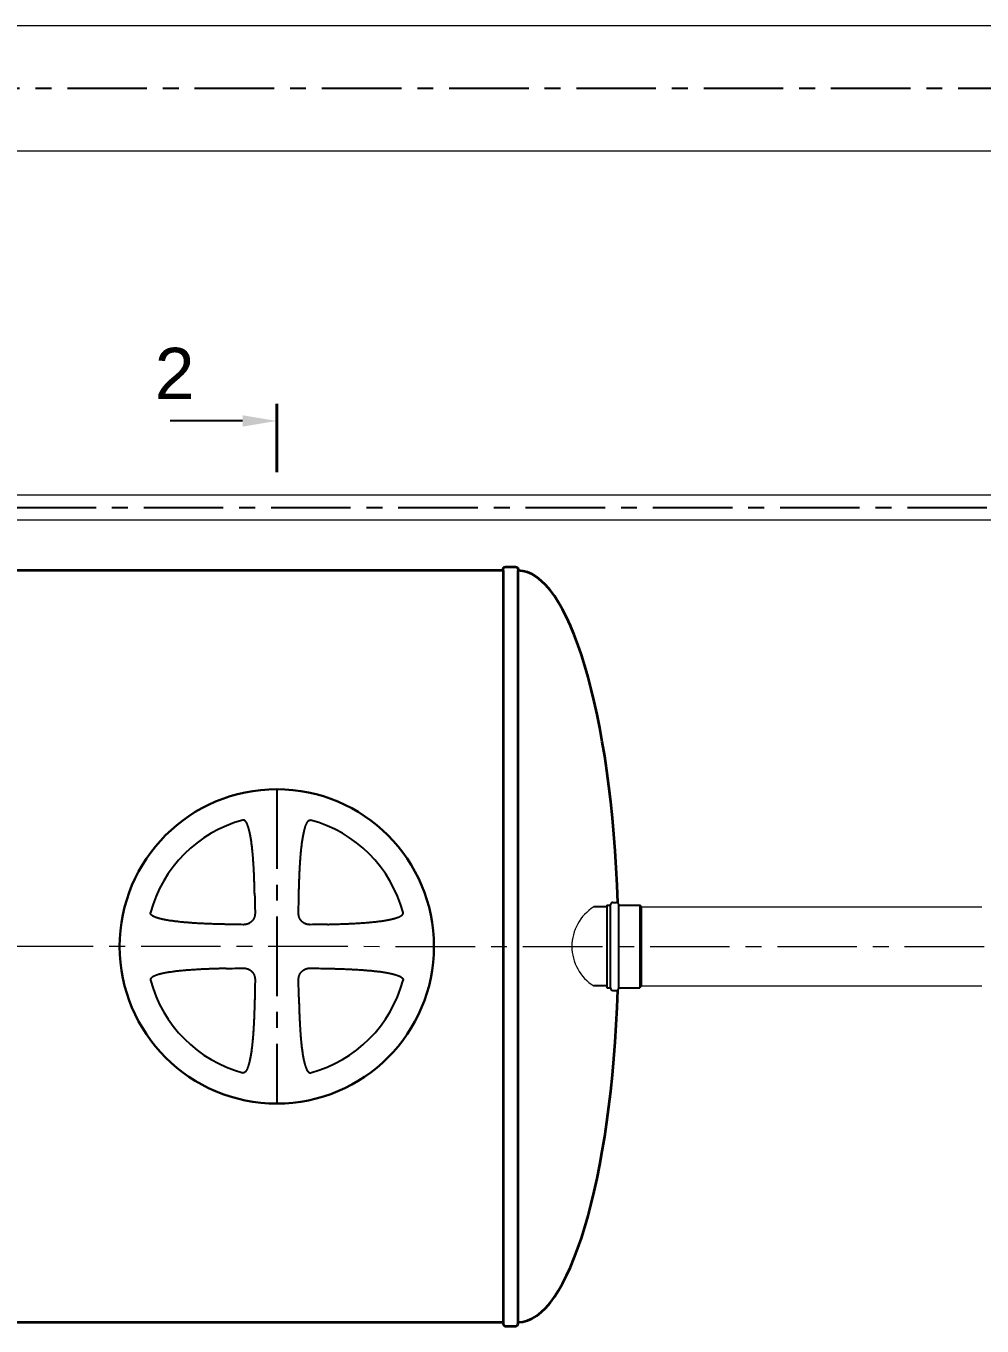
# Model space of a CAD drawing. Header units: millimetres. Extents: x 24859265 to 26550985, y 32092698 to 33532929.
# Drawn here: x 26285158 to 26288974, y 33048793 to 33053982 of the extents above; entities that cross this region are included whole.
import ezdxf

# ---------------------------------------------------------------- set-up
doc = ezdxf.new("R2010")
doc.units = ezdxf.units.MM
doc.linetypes.add('осевая', pattern=[50.8, 31.75, -6.35, 6.35, -6.35])
doc.layers.add('Mitat', color=1, linetype='Continuous')
doc.layers.add('Системный слой', color=7, linetype='Continuous')
doc.styles.get("Standard").update_dxf_attribs({"font": 'arial.ttf'})

msp = doc.modelspace()

# ---------------------------------------------------------------- linework, layer by layer
at = {"lineweight": 20}
for p, q in [((26304544.9045, 33053981.5258), (26277610.794, 33053981.5258)), ((26304544.9045, 33053481.5258), (26277610.794, 33053481.5258)), ((26300354.5096, 33052109.0689), (26281060.0479, 33052109.0998)), ((26300354.48, 33052009.1369), (26281060.1955, 33052009.1141)), ((26287612.5514, 33050465.3461), (26288972.901, 33050465.3461)), ((26287612.5514, 33050150.3461), (26288972.901, 33050150.3461))]:
    msp.add_line(p, q, dxfattribs=at)
at = {"color": 1, "linetype": 'осевая', "lineweight": 25, "ltscale": 10}
for p, q in [((26305452.2721, 33053731.5258), (26276624.7519, 33053731.5258)), ((26281055.7499, 33052059.1011), (26300354.48, 33052059.073)), ((26286158.6573, 33050935.223), (26286158.6573, 33049680.4742))]:
    msp.add_line(p, q, dxfattribs=at)
at = {"color": 1, "lineweight": 40}
msp.add_line((26286158.6573, 33052473.4216), (26286158.6573, 33052200.4216), dxfattribs=at)
at = {"color": 7, "lineweight": 25}
for p, q in [((26287476.1058, 33050465.3461), (26287423.8926, 33050465.3461)), ((26287476.1058, 33050473.0461), (26287476.1058, 33050142.6461)), ((26287476.1058, 33050473.0461), (26287491.1058, 33050473.0461)), ((26287491.1058, 33050141.0461), (26287491.1058, 33050474.6461)), ((26287499.8058, 33050483.3461), (26287515.1058, 33050483.3461)), ((26287523.8058, 33050141.0461), (26287523.8058, 33050474.6461)), ((26287523.8058, 33050473.0461), (26287608.1058, 33050473.0461)), ((26287612.5514, 33050465.3461), (26287608.1058, 33050473.0461)), ((26287476.1058, 33050150.3461), (26287423.8926, 33050150.3461)), ((26287476.1058, 33050142.6461), (26287491.1058, 33050142.6461)), ((26287523.8058, 33050142.6461), (26287608.1058, 33050142.6461)), ((26287612.5514, 33050150.3461), (26287608.1058, 33050142.6461)), ((26287499.8058, 33050132.3461), (26287515.1058, 33050132.3461))]:
    msp.add_line(p, q, dxfattribs=at)
at = {"color": 1, "linetype": 'осевая', "lineweight": 15, "ltscale": 10}
msp.add_line((26279520.7825, 33050309.2318), (26299030.9164, 33050306.3897), dxfattribs=at)
at = {"color": 1, "linetype": 'ByBlock', "lineweight": -2}
msp.add_lwpolyline([(26286022.1573, 33052405.1716), (26285732.7005, 33052405.1716)], dxfattribs=at)
at = {"lineweight": 35}
for points in [[(26287062.0476, 33051807.8461), (26279980.2644, 33051807.8461)], [(26287062.0476, 33051807.8461), (26287062.0476, 33048807.8461)], [(26287122.0476, 33048807.8461), (26287122.0476, 33051807.8461)], [(26279980.2644, 33048807.8461), (26287062.0476, 33048807.8461)]]:
    msp.add_lwpolyline(points, dxfattribs=at)
for points in [[(26287062.0476, 33051807.8478), (26287062.0476, 33051812.8478, -0.414213562), (26287072.0476, 33051822.8478), (26287112.0476, 33051822.8478)], [(26287112.0476, 33051822.8478, -0.414213562), (26287122.0476, 33051812.8478), (26287122.0476, 33051807.8461)], [(26287062.0476, 33048807.8445), (26287062.0476, 33048802.8445, 0.414213562), (26287072.0476, 33048792.8445), (26287112.0476, 33048792.8445)], [(26287112.0476, 33048792.8445, 0.414213562), (26287122.0476, 33048802.8445), (26287122.0476, 33048807.8461)]]:
    msp.add_lwpolyline(points, format="xyb", dxfattribs=at)
at = {"lineweight": 20}
msp.add_arc((26287522.3806, 33050307.8461), 185.7583, 122.018598, 237.981402, dxfattribs=at)
at = {"color": 7, "lineweight": 25}
for centre, start, end in [((26287499.8058, 33050474.6461), 90, 180), ((26287515.1058, 33050474.6461), 0, 90), ((26287499.8058, 33050141.0461), 180, 270), ((26287515.1058, 33050141.0461), 270, 0)]:
    msp.add_arc(centre, 8.7, start, end, dxfattribs=at)
at = {"lineweight": 35}
for start_param, end_param in [(4.828730815, 6.283185307), (3.141592654, 4.596047146)]:
    msp.add_ellipse((26287122.0476, 33050307.8461), major_axis=(0, 1500), ratio=0.266978845, start_param=start_param, end_param=end_param, dxfattribs=at)
at = {"color": 1, "lineweight": 25}
msp.add_solid([(26286022.1573, 33052427.9216), (26286158.6573, 33052405.1716), (26286022.1573, 33052382.4216)], dxfattribs=at)
at = {"layer": 'Mitat', "color": 7, "lineweight": 25}
for p, q in [((26287608.1058, 33050473.0461), (26287608.1058, 33050142.6461)), ((26287612.5514, 33050465.3461), (26287612.5514, 33050150.3461))]:
    msp.add_line(p, q, dxfattribs=at)
at = {"layer": 'Системный слой', "color": 7, "lineweight": 30}
msp.add_circle((26286158.6573, 33050307.8486), 627.3744, dxfattribs=at)
at = {"layer": 'Системный слой', "color": 7, "lineweight": 25}
for start, end in [(104.9942803, 165.0057197), (14.9942803, 75.0057197), (194.9942803, 255.0057197), (284.9942803, 345.0057197)]:
    msp.add_arc((26286158.6573, 33050307.8486), 521.8345, start, end, dxfattribs=at)
at = {"layer": 'Системный слой', "color": 7, "lineweight": 25, "extrusion": (0, 0, -1)}
for centre, major_axis, start_param, end_param in [((26284982.7938, 33050307.8486), (0, -3187.0365), -1.634238642, -1.612784394), ((26287334.5208, 33050307.8486), (0, 3187.0365), -1.52880826, -1.507354011), ((26286158.6573, 33051483.7121), (-3187.0365, 0), -1.52880826, -1.507354011), ((26286158.6573, 33051483.7121), (-3187.0365, 0), -1.634238642, -1.612784394), ((26286158.6573, 33049131.9851), (3187.0365, 0), -1.634238642, -1.612784394), ((26286158.6573, 33049131.9851), (3187.0365, 0), -1.52880826, -1.507354011), ((26284982.7938, 33050307.8486), (0, -3187.0365), -1.52880826, -1.507354011), ((26287334.5208, 33050307.8486), (0, 3187.0365), -1.634238642, -1.612784394)]:
    msp.add_ellipse(centre, major_axis=major_axis, ratio=0.342020143, start_param=start_param, end_param=end_param, dxfattribs=at)
at = {"layer": 'Системный слой', "color": 7, "lineweight": 25}
for points, knots in [([(26286070.6316, 33050509.906), (26286070.5141, 33050515.31), (26286070.2596, 33050526.2324), (26286069.8132, 33050542.8323), (26286069.3749, 33050556.9458), (26286068.9731, 33050568.5298), (26286068.6399, 33050577.4488), (26286068.2319, 33050587.5796), (26286067.7335, 33050598.9126), (26286067.1206, 33050611.4841), (26286066.489, 33050623.1548), (26286065.852, 33050633.879), (26286065.2256, 33050643.607), (26286064.545, 33050653.3514), (26286063.8095, 33050663.0522), (26286063.0188, 33050672.6563), (26286062.1752, 33050682.0907), (26286061.2748, 33050691.3627), (26286060.3206, 33050700.4067), (26286059.3093, 33050709.2293), (26286058.2459, 33050717.7648), (26286057.1191, 33050726.0843), (26286055.9358, 33050734.1077), (26286054.696, 33050741.8178), (26286053.4283, 33050749.0474), (26286052.1257, 33050755.86), (26286050.8137, 33050762.1515), (26286049.4861, 33050767.9853), (26286048.1777, 33050773.259), (26286046.8583, 33050778.1372), (26286045.5448, 33050782.5846), (26286044.2282, 33050786.6554), (26286042.9683, 33050790.212), (26286041.749, 33050793.3571), (26286040.6081, 33050796.0486), (26286039.5257, 33050798.3834), (26286038.547, 33050800.3212), (26286037.6245, 33050802.0024), (26286036.761, 33050803.4516), (26286035.9313, 33050804.7305), (26286035.1793, 33050805.7963), (26286034.4896, 33050806.6977), (26286033.8795, 33050807.4355), (26286033.328, 33050808.0542), (26286032.8501, 33050808.5545), (26286032.4116, 33050808.9846), (26286032.0036, 33050809.3601), (26286031.608, 33050809.7011), (26286031.2374, 33050810.0001), (26286030.8869, 33050810.2649), (26286030.5522, 33050810.5016), (26286030.2167, 33050810.7232), (26286029.8342, 33050810.9577), (26286029.3977, 33050811.2003), (26286028.9079, 33050811.4392), (26286028.4091, 33050811.6483), (26286027.8401, 33050811.8471), (26286027.1388, 33050812.0338), (26286026.3204, 33050812.1617), (26286025.5371, 33050812.1903), (26286024.758, 33050812.1415), (26286024.1567, 33050812.0432), (26286023.7537, 33050811.944), (26286023.6469, 33050811.9154)], [0, 0, 0, 0, 3.294371593, 6.658591543, 10.121592742, 11.902893978, 13.727107621, 15.565805849, 18.089199056, 20.650882172, 23.250738132, 25.227924631, 27.214477482, 29.207844676, 31.198515859, 33.161938964, 35.100748787, 36.992852426, 38.863010201, 40.668912645, 42.432709704, 44.134311819, 45.815956245, 47.406319509, 48.925529492, 50.321905425, 51.666805829, 52.875385207, 53.998684122, 55.003566013, 55.973887457, 56.834853186, 57.62025208, 58.285214561, 58.906539433, 59.421026718, 59.87309663, 60.246258994, 60.602155426, 60.908040864, 61.180306665, 61.401463481, 61.604047946, 61.767516676, 61.910185432, 62.028901262, 62.144789761, 62.250718136, 62.349589011, 62.437155671, 62.520316699, 62.60098611, 62.683376543, 62.794473772, 62.904935231, 63.013803366, 63.122506405, 63.271682214, 63.457840141, 63.633238455, 63.754365664, 63.934896432, 64, 64, 64, 64]), ([(26286246.6831, 33050509.906), (26286246.8005, 33050515.311), (26286247.0552, 33050526.2401), (26286247.5022, 33050542.859), (26286247.9415, 33050556.9999), (26286248.3447, 33050568.6177), (26286248.6795, 33050577.5714), (26286249.047, 33050586.6879), (26286249.4494, 33050595.9379), (26286249.8921, 33050605.3599), (26286250.3771, 33050614.9045), (26286250.9083, 33050624.5616), (26286251.4875, 33050634.2816), (26286252.119, 33050644.054), (26286252.8051, 33050653.8392), (26286253.5464, 33050663.5751), (26286254.3433, 33050673.2086), (26286255.193, 33050682.6647), (26286256.0997, 33050691.9524), (26286257.06, 33050701.006), (26286258.0778, 33050709.8339), (26286259.1475, 33050718.3702), (26286260.2811, 33050726.688), (26286261.4714, 33050734.7076), (26286262.7186, 33050742.4118), (26286263.9937, 33050749.632), (26286265.3034, 33050756.4318), (26286266.6219, 33050762.7053), (26286267.9551, 33050768.5162), (26286269.2673, 33050773.7602), (26286270.5888, 33050778.6035), (26286271.902, 33050783.0105), (26286273.2163, 33050787.0372), (26286274.4708, 33050790.5459), (26286275.6816, 33050793.6413), (26286276.8113, 33050796.2835), (26286277.8805, 33050798.5713), (26286278.8446, 33050800.4664), (26286279.7518, 33050802.1092), (26286280.6004, 33050803.5261), (26286281.4165, 33050804.7788), (26286282.1573, 33050805.8258), (26286282.8382, 33050806.7139), (26286283.442, 33050807.4433), (26286283.9892, 33050808.057), (26286284.4652, 33050808.5551), (26286284.903, 33050808.9846), (26286285.311, 33050809.3601), (26286285.7066, 33050809.7011), (26286286.0772, 33050810.0001), (26286286.4278, 33050810.2649), (26286286.7624, 33050810.5016), (26286287.0979, 33050810.7232), (26286287.4805, 33050810.9577), (26286287.9169, 33050811.2003), (26286288.4067, 33050811.4392), (26286288.9056, 33050811.6483), (26286289.4746, 33050811.8471), (26286290.1759, 33050812.0338), (26286290.9942, 33050812.1617), (26286291.7776, 33050812.1903), (26286292.5566, 33050812.1415), (26286293.158, 33050812.0432), (26286293.5609, 33050811.944), (26286293.6677, 33050811.9154)], [0, 0, 0, 0, 3.346521523, 6.766848111, 10.291529456, 12.106470403, 13.966728464, 15.842272064, 17.760328852, 19.705723419, 21.69055137, 23.687494739, 25.705597318, 27.732687694, 29.765616249, 31.795275715, 33.795524463, 35.769580702, 37.694348858, 39.596138923, 41.431300907, 43.222956688, 44.950627594, 46.657892926, 48.271860481, 49.813092722, 51.228677476, 52.591624534, 53.814670765, 54.950110731, 55.963708116, 56.941680685, 57.807328827, 58.595452265, 59.260387204, 59.880783117, 60.393123522, 60.842570583, 61.213061508, 61.566814526, 61.871519207, 62.143339222, 62.364995754, 62.568380645, 62.733224655, 62.877533629, 62.998105508, 63.115804117, 63.223385704, 63.323799493, 63.412733256, 63.497193458, 63.579124045, 63.662802909, 63.775637351, 63.887825457, 63.998394772, 64.108795928, 64.260302258, 64.449368862, 64.627507815, 64.750527631, 64.933879172, 65, 65, 65, 65]), ([(26285956.6, 33050395.8743), (26285951.4728, 33050395.9857), (26285941.0923, 33050396.2268), (26285928.037, 33050396.5743), (26285915.7352, 33050396.9375), (26285902.5382, 33050397.3635), (26285885.3886, 33050397.9948), (26285867.1734, 33050398.7807), (26285851.257, 33050399.5789), (26285838.4301, 33050400.3013), (26285827.8169, 33050400.9565), (26285817.8261, 33050401.6278), (26285808.18, 33050402.3307), (26285798.602, 33050403.0879), (26285789.153, 33050403.8985), (26285779.8333, 33050404.7665), (26285770.7039, 33050405.6897), (26285761.7658, 33050406.6715), (26285753.0802, 33050407.7083), (26285744.5883, 33050408.8103), (26285736.3728, 33050409.9711), (26285728.4578, 33050411.1903), (26285721.0075, 33050412.4417), (26285713.9633, 33050413.7317), (26285707.4308, 33050415.0364), (26285701.3507, 33050416.3614), (26285695.8272, 33050417.6739), (26285690.6983, 33050419.0026), (26285686.0042, 33050420.3307), (26285681.6943, 33050421.6663), (26285677.9118, 33050422.9504), (26285674.5533, 33050424.1986), (26285671.666, 33050425.3726), (26285669.1518, 33050426.4914), (26285667.0566, 33050427.5084), (26285665.2347, 33050428.4703), (26285663.6629, 33050429.3727), (26285662.2779, 33050430.2399), (26285661.1262, 33050431.0253), (26285660.154, 33050431.7452), (26285659.3599, 33050432.3814), (26285658.695, 33050432.9565), (26285658.1586, 33050433.4541), (26285657.6978, 33050433.9109), (26285657.2949, 33050434.3368), (26285656.9283, 33050434.7513), (26285656.6062, 33050435.1411), (26285656.3206, 33050435.511), (26285656.0657, 33050435.8643), (26285655.8281, 33050436.2179), (26285655.5792, 33050436.6182), (26285655.3243, 33050437.0717), (26285655.0757, 33050437.5773), (26285654.8611, 33050438.0873), (26285654.6596, 33050438.6628), (26285654.4723, 33050439.3664), (26285654.3442, 33050440.1855), (26285654.3156, 33050440.9688), (26285654.3644, 33050441.7479), (26285654.4627, 33050442.3492), (26285654.5619, 33050442.7522), (26285654.5905, 33050442.859)], [0, 0, 0, 0, 3.027650468, 6.130094995, 7.711356257, 10.29572092, 13.929306235, 17.85218495, 21.075847564, 23.356555589, 25.454567181, 27.369742625, 29.28457001, 31.181263092, 33.060102395, 34.9034142, 36.729230748, 38.501690757, 40.23857242, 41.92187162, 43.587415304, 45.168284004, 46.68244492, 48.080640478, 49.429669018, 50.648001517, 51.784220094, 52.805921168, 53.793742901, 54.673451645, 55.478236634, 56.16329273, 56.804669619, 57.338102874, 57.808295994, 58.19735665, 58.567881964, 58.885924914, 59.167818492, 59.395947779, 59.604956454, 59.772793989, 59.918929675, 60.040332083, 60.158922171, 60.267662997, 60.369344164, 60.459616107, 60.545401758, 60.628156765, 60.712315906, 60.824376076, 60.935003164, 61.043224388, 61.1494624, 61.294441349, 61.47478319, 61.644699639, 61.762041656, 61.936931263, 62, 62, 62, 62]), ([(26286071.8638, 33050441.6268), (26286071.8759, 33050440.78), (26286071.8601, 33050439.1049), (26286071.7152, 33050436.5968), (26286071.4484, 33050434.103), (26286071.0537, 33050431.6074), (26286070.5279, 33050429.1234), (26286069.8715, 33050426.67), (26286069.087, 33050424.2639), (26286068.1795, 33050421.921), (26286067.1564, 33050419.6565), (26286066.0272, 33050417.4832), (26286064.8017, 33050415.4096), (26286063.4865, 33050413.4368), (26286062.0951, 33050411.575), (26286060.6439, 33050409.8338), (26286059.1599, 33050408.2292), (26286057.6572, 33050406.7579), (26286056.1492, 33050405.4157), (26286054.5051, 33050404.0819), (26286052.8193, 33050402.8482), (26286051.0529, 33050401.685), (26286049.4599, 33050400.7356), (26286047.6199, 33050399.7385), (26286045.4797, 33050398.7072), (26286042.961, 33050397.6769), (26286040.4043, 33050396.8052), (26286038.226, 33050396.1954), (26286035.9267, 33050395.6577), (26286033.3524, 33050395.1802), (26286030.3897, 33050394.8233), (26286027.5153, 33050394.6477), (26286025.7559, 33050394.6295), (26286024.8791, 33050394.6421)], [0, 0, 0, 0, 1.160826542, 2.293622235, 3.435630275, 4.588755852, 5.746246171, 6.905347908, 8.06046894, 9.206890964, 10.341223549, 11.457239469, 12.554235135, 13.633163251, 14.697615427, 15.730559355, 16.730574568, 17.684561251, 18.60488317, 19.490060894, 20.578622657, 21.45991575, 22.381037453, 23.113318507, 24.320591035, 25.627436737, 26.832375655, 28.012840773, 28.720001051, 30.061885846, 31.592299148, 32.799070777, 34, 34, 34, 34]), ([(26286292.4355, 33050394.6421), (26286291.5888, 33050394.63), (26286289.9136, 33050394.6459), (26286287.4056, 33050394.7907), (26286284.9117, 33050395.0575), (26286282.4161, 33050395.4522), (26286279.9322, 33050395.978), (26286277.4787, 33050396.6344), (26286275.0726, 33050397.4189), (26286272.7297, 33050398.3264), (26286270.4652, 33050399.3495), (26286268.292, 33050400.4787), (26286266.2184, 33050401.7042), (26286264.2455, 33050403.0194), (26286262.3837, 33050404.4108), (26286260.6426, 33050405.862), (26286259.0379, 33050407.346), (26286257.5666, 33050408.8487), (26286256.2244, 33050410.3567), (26286254.8906, 33050412.0009), (26286253.657, 33050413.6866), (26286252.4937, 33050415.453), (26286251.5443, 33050417.046), (26286250.5472, 33050418.886), (26286249.5159, 33050421.0262), (26286248.4857, 33050423.5449), (26286247.6139, 33050426.1016), (26286247.0041, 33050428.2799), (26286246.4664, 33050430.5792), (26286245.9889, 33050433.1535), (26286245.632, 33050436.1162), (26286245.4565, 33050438.9906), (26286245.4383, 33050440.75), (26286245.4509, 33050441.6268)], [0, 0, 0, 0, 1.160826542, 2.293622235, 3.435630275, 4.588755852, 5.746246171, 6.905347908, 8.06046894, 9.206890964, 10.341223549, 11.457239469, 12.554235135, 13.633163251, 14.697615427, 15.730559355, 16.730574568, 17.684561251, 18.60488317, 19.490060894, 20.578622657, 21.45991575, 22.381037453, 23.113318507, 24.320591035, 25.627436737, 26.832375655, 28.012840773, 28.720001051, 30.061885846, 31.592299148, 32.799070777, 34, 34, 34, 34]), ([(26286360.7147, 33050395.8743), (26286365.9612, 33050395.9883), (26286376.5787, 33050396.2353), (26286389.9293, 33050396.5922), (26286402.4947, 33050396.9657), (26286415.9497, 33050397.4038), (26286433.4109, 33050398.0536), (26286451.931, 33050398.8636), (26286468.0858, 33050399.6867), (26286481.0746, 33050400.4313), (26286491.7909, 33050401.1053), (26286501.8587, 33050401.7951), (26286511.5592, 33050402.5164), (26286521.1764, 33050403.2927), (26286530.6434, 33050404.1226), (26286539.9643, 33050405.01), (26286549.0765, 33050405.9524), (26286557.9833, 33050406.9534), (26286566.6218, 33050408.0088), (26286575.0569, 33050409.1296), (26286583.2067, 33050410.3091), (26286591.0496, 33050411.5472), (26286598.4184, 33050412.8165), (26286605.3735, 33050414.1234), (26286611.8078, 33050415.4429), (26286617.7819, 33050416.7807), (26286623.1905, 33050418.1022), (26286628.198, 33050419.4371), (26286632.766, 33050420.768), (26286636.9475, 33050422.1033), (26286640.6012, 33050423.3826), (26286643.832, 33050424.6217), (26286646.5962, 33050425.7821), (26286648.993, 33050426.8837), (26286650.9803, 33050427.88), (26286652.7024, 33050428.8191), (26286654.1846, 33050429.6976), (26286655.4901, 33050430.5411), (26286656.575, 33050431.3043), (26286657.49, 33050432.0031), (26286658.2363, 33050432.6194), (26286658.8602, 33050433.1753), (26286659.3625, 33050433.6551), (26286659.7933, 33050434.0943), (26286660.1689, 33050434.5023), (26286660.5098, 33050434.8979), (26286660.8088, 33050435.2685), (26286661.0736, 33050435.619), (26286661.3103, 33050435.9537), (26286661.5319, 33050436.2892), (26286661.7665, 33050436.6717), (26286662.009, 33050437.1082), (26286662.248, 33050437.598), (26286662.457, 33050438.0968), (26286662.6559, 33050438.6658), (26286662.8425, 33050439.3672), (26286662.9704, 33050440.1855), (26286662.999, 33050440.9688), (26286662.9502, 33050441.7479), (26286662.8519, 33050442.3492), (26286662.7528, 33050442.7522), (26286662.7242, 33050442.859)], [0, 0, 0, 0, 3.098261334, 6.270257389, 7.885873744, 10.522157945, 14.222087947, 18.211189336, 21.483219765, 23.791405021, 25.91055982, 27.839239887, 29.766287197, 31.670808361, 33.554373667, 35.397494967, 37.221268987, 38.987539178, 40.71587108, 42.387727128, 44.041242235, 45.608248555, 47.10728905, 48.48832759, 49.819500091, 51.017863675, 52.132794527, 53.131322562, 54.095468401, 54.950921967, 55.731333865, 56.392139341, 57.009564667, 57.52047847, 57.969135823, 58.33888725, 58.691132745, 58.993238407, 59.261550851, 59.478661932, 59.677208155, 59.836710997, 59.975491712, 60.090496101, 60.202763313, 60.305383036, 60.40116592, 60.485997168, 60.566559632, 60.644707497, 60.724522268, 60.832146527, 60.939155451, 61.044621355, 61.149927756, 61.294442138, 61.474782666, 61.644699745, 61.762041735, 61.936930934, 62, 62, 62, 62]), ([(26285956.6, 33050219.8228), (26285951.4728, 33050219.7114), (26285941.0923, 33050219.4704), (26285928.037, 33050219.1229), (26285915.7352, 33050218.7597), (26285902.5382, 33050218.3337), (26285885.3886, 33050217.7024), (26285867.1734, 33050216.9165), (26285851.257, 33050216.1183), (26285838.4301, 33050215.3959), (26285827.8169, 33050214.7406), (26285817.8261, 33050214.0694), (26285808.18, 33050213.3665), (26285798.602, 33050212.6093), (26285789.153, 33050211.7986), (26285779.8333, 33050210.9307), (26285770.7039, 33050210.0075), (26285761.7658, 33050209.0256), (26285753.0802, 33050207.9889), (26285744.5883, 33050206.8869), (26285736.3728, 33050205.7261), (26285728.4578, 33050204.5069), (26285721.0075, 33050203.2555), (26285713.9633, 33050201.9655), (26285707.4308, 33050200.6608), (26285701.3507, 33050199.3357), (26285695.8272, 33050198.0232), (26285690.6983, 33050196.6945), (26285686.0042, 33050195.3665), (26285681.6943, 33050194.0309), (26285677.9118, 33050192.7468), (26285674.5533, 33050191.4986), (26285671.666, 33050190.3246), (26285669.1518, 33050189.2058), (26285667.0566, 33050188.1888), (26285665.2347, 33050187.2269), (26285663.6629, 33050186.3244), (26285662.2779, 33050185.4573), (26285661.1262, 33050184.6719), (26285660.154, 33050183.952), (26285659.3599, 33050183.3157), (26285658.695, 33050182.7407), (26285658.1586, 33050182.2431), (26285657.6978, 33050181.7863), (26285657.2949, 33050181.3603), (26285656.9283, 33050180.9459), (26285656.6062, 33050180.556), (26285656.3206, 33050180.1862), (26285656.0657, 33050179.8328), (26285655.8281, 33050179.4792), (26285655.5792, 33050179.079), (26285655.3243, 33050178.6254), (26285655.0757, 33050178.1198), (26285654.8611, 33050177.6099), (26285654.6596, 33050177.0344), (26285654.4723, 33050176.3308), (26285654.3442, 33050175.5117), (26285654.3156, 33050174.7284), (26285654.3644, 33050173.9493), (26285654.4627, 33050173.348), (26285654.5619, 33050172.945), (26285654.5905, 33050172.8382)], [0, 0, 0, 0, 3.027650466, 6.130094991, 7.711356252, 10.295720913, 13.929306225, 17.852184938, 21.07584755, 23.356555574, 25.454567165, 27.369742608, 29.284569992, 31.181263074, 33.060102377, 34.903414182, 36.72923073, 38.50169074, 40.238572403, 41.921871604, 43.587415288, 45.168283988, 46.682444905, 48.080640464, 49.429669005, 50.648001504, 51.784220082, 52.805921157, 53.793742891, 54.673451636, 55.478236627, 56.163292723, 56.804669613, 57.33810287, 57.80829599, 58.197356647, 58.567881962, 58.885924912, 59.167818491, 59.395947778, 59.604956454, 59.772793988, 59.918929674, 60.040332083, 60.15892217, 60.267662996, 60.369344163, 60.459616106, 60.545401757, 60.628156764, 60.712315905, 60.824376075, 60.935003163, 61.043224387, 61.1494624, 61.294441348, 61.474783189, 61.644699639, 61.762041656, 61.936931263, 62, 62, 62, 62]), ([(26286024.8791, 33050221.055), (26286025.7259, 33050221.0672), (26286027.401, 33050221.0513), (26286029.9091, 33050220.9064), (26286032.4029, 33050220.6397), (26286034.8985, 33050220.2449), (26286037.3825, 33050219.7192), (26286039.8359, 33050219.0628), (26286042.242, 33050218.2783), (26286044.5849, 33050217.3707), (26286046.8494, 33050216.3476), (26286049.0227, 33050215.2185), (26286051.0963, 33050213.993), (26286053.068, 33050212.6786), (26286054.9219, 33050211.2931), (26286056.6417, 33050209.8609), (26286058.2045, 33050208.4195), (26286059.8271, 33050206.7726), (26286061.2713, 33050205.1341), (26286062.6864, 33050203.3478), (26286064.0324, 33050201.4767), (26286065.4169, 33050199.2914), (26286066.5686, 33050197.1975), (26286067.5608, 33050195.1692), (26286068.4842, 33050193.0376), (26286069.2228, 33050191.0222), (26286069.9652, 33050188.6959), (26286070.5026, 33050186.6821), (26286070.9719, 33050184.4596), (26286071.3369, 33050182.3698), (26286071.6564, 33050179.8476), (26286071.8538, 33050176.945), (26286071.8773, 33050175.0113), (26286071.8638, 33050174.0704)], [0, 0, 0, 0, 1.160824505, 2.293619377, 3.435628046, 4.588756653, 5.746252086, 6.905357744, 8.060477574, 9.206889122, 10.341203147, 11.457204809, 12.554204619, 13.633169084, 14.695740988, 15.71706833, 16.69175045, 17.601108296, 18.876909107, 19.676174613, 20.71618965, 22.027068401, 23.21144584, 23.982011638, 25.113816219, 26.386624586, 26.915981655, 28.452958319, 29.235772501, 30.022225733, 31.353685786, 32.710829606, 34, 34, 34, 34]), ([(26286245.4509, 33050174.0704), (26286245.4387, 33050174.9171), (26286245.4546, 33050176.5923), (26286245.5995, 33050179.1003), (26286245.8662, 33050181.5942), (26286246.261, 33050184.0898), (26286246.7867, 33050186.5737), (26286247.4431, 33050189.0272), (26286248.2276, 33050191.4333), (26286249.1352, 33050193.7762), (26286250.1583, 33050196.0407), (26286251.2874, 33050198.2139), (26286252.5129, 33050200.2876), (26286253.8281, 33050202.2604), (26286255.2196, 33050204.1222), (26286256.6707, 33050205.8633), (26286258.1547, 33050207.468), (26286259.6574, 33050208.9393), (26286261.1654, 33050210.2815), (26286262.8096, 33050211.6153), (26286264.4953, 33050212.8489), (26286266.2617, 33050214.0122), (26286267.8547, 33050214.9616), (26286269.6947, 33050215.9587), (26286271.8349, 33050216.99), (26286274.3537, 33050218.0202), (26286276.9104, 33050218.892), (26286279.0887, 33050219.5018), (26286281.388, 33050220.0395), (26286283.9622, 33050220.517), (26286286.925, 33050220.8739), (26286289.7994, 33050221.0495), (26286291.5588, 33050221.0676), (26286292.4355, 33050221.055)], [0, 0, 0, 0, 1.160826542, 2.293622235, 3.435630275, 4.588755852, 5.746246171, 6.905347908, 8.06046894, 9.206890964, 10.341223549, 11.457239469, 12.554235135, 13.633163251, 14.697615427, 15.730559355, 16.730574568, 17.684561251, 18.60488317, 19.490060894, 20.578622657, 21.45991575, 22.381037453, 23.113318507, 24.320591035, 25.627436737, 26.832375655, 28.012840773, 28.720001051, 30.061885846, 31.592299148, 32.799070777, 34, 34, 34, 34]), ([(26286360.7147, 33050219.8228), (26286365.9612, 33050219.7088), (26286376.5787, 33050219.4619), (26286389.9293, 33050219.105), (26286402.4947, 33050218.7314), (26286415.9497, 33050218.2934), (26286433.4109, 33050217.6436), (26286451.931, 33050216.8336), (26286468.0858, 33050216.0104), (26286481.0746, 33050215.2659), (26286491.7909, 33050214.5918), (26286501.8587, 33050213.9021), (26286511.5592, 33050213.1808), (26286521.1764, 33050212.4044), (26286530.6434, 33050211.5745), (26286539.9643, 33050210.6872), (26286549.0765, 33050209.7448), (26286557.9833, 33050208.7438), (26286566.6218, 33050207.6884), (26286575.0569, 33050206.5676), (26286583.2067, 33050205.3881), (26286591.0496, 33050204.1499), (26286598.4184, 33050202.8807), (26286605.3735, 33050201.5738), (26286611.8078, 33050200.2543), (26286617.7819, 33050198.9164), (26286623.1905, 33050197.5949), (26286628.198, 33050196.26), (26286632.766, 33050194.9292), (26286636.9475, 33050193.5938), (26286640.6012, 33050192.3146), (26286643.832, 33050191.0755), (26286646.5962, 33050189.915), (26286648.993, 33050188.8134), (26286650.9803, 33050187.8171), (26286652.7024, 33050186.8781), (26286654.1846, 33050185.9996), (26286655.4901, 33050185.1561), (26286656.575, 33050184.3928), (26286657.49, 33050183.6941), (26286658.2363, 33050183.0777), (26286658.8602, 33050182.5219), (26286659.3625, 33050182.0421), (26286659.7933, 33050181.6029), (26286660.1689, 33050181.1949), (26286660.5098, 33050180.7993), (26286660.8088, 33050180.4287), (26286661.0736, 33050180.0781), (26286661.3103, 33050179.7435), (26286661.5319, 33050179.408), (26286661.7665, 33050179.0254), (26286662.009, 33050178.589), (26286662.248, 33050178.0992), (26286662.457, 33050177.6004), (26286662.6559, 33050177.0313), (26286662.8425, 33050176.33), (26286662.9704, 33050175.5117), (26286662.999, 33050174.7284), (26286662.9502, 33050173.9493), (26286662.8519, 33050173.348), (26286662.7528, 33050172.945), (26286662.7242, 33050172.8382)], [0, 0, 0, 0, 3.098261337, 6.270257394, 7.88587375, 10.522157951, 14.222087953, 18.211189342, 21.483219771, 23.791405029, 25.91055983, 27.8392399, 29.766287214, 31.670808384, 33.554373694, 35.397494999, 37.221270799, 38.987539216, 40.715868525, 42.387727164, 44.041242269, 45.608248584, 47.107289074, 48.488327607, 49.819500103, 51.017863682, 52.13279453, 53.131322563, 54.0954684, 54.950921965, 55.731333862, 56.392139339, 57.009564665, 57.520478469, 57.969135823, 58.33888725, 58.691132745, 58.993238408, 59.261550851, 59.478661933, 59.677208155, 59.836710998, 59.975491713, 60.090496102, 60.202763313, 60.305383036, 60.40116592, 60.485997169, 60.566559633, 60.644707498, 60.724522269, 60.832146528, 60.939155452, 61.044621356, 61.149927757, 61.294442138, 61.474782667, 61.644699746, 61.762041735, 61.936930934, 62, 62, 62, 62]), ([(26286070.6316, 33050105.7912), (26286070.5125, 33050100.3096), (26286070.2543, 33050089.243), (26286069.8795, 33050075.3448), (26286069.5285, 33050063.6873), (26286069.2129, 33050053.985), (26286068.7767, 33050041.6858), (26286068.1989, 33050027.125), (26286067.4487, 33050010.6188), (26286066.6679, 33049995.6381), (26286065.9021, 33049982.5887), (26286065.2124, 33049971.8794), (26286064.5086, 33049961.8472), (26286063.7746, 33049952.2051), (26286062.9859, 33049942.6599), (26286062.145, 33049933.2845), (26286061.248, 33049924.0717), (26286060.2981, 33049915.0866), (26286059.2917, 33049906.3227), (26286058.2344, 33049897.8455), (26286057.1147, 33049889.5838), (26286055.9397, 33049881.6166), (26286054.7092, 33049873.9596), (26286053.4513, 33049866.7775), (26286052.1593, 33049860.0069), (26286050.8577, 33049853.7492), (26286049.5402, 33049847.9409), (26286048.2404, 33049842.6818), (26286046.9286, 33049837.8098), (26286045.6208, 33049833.3595), (26286044.308, 33049829.2785), (26286043.0487, 33049825.703), (26286041.8273, 33049822.5334), (26286040.681, 33049819.8134), (26286039.5911, 33049817.4488), (26286038.6027, 33049815.4816), (26286037.6694, 33049813.773), (26286036.7951, 33049812.3001), (26286035.9554, 33049811.0021), (26286035.1953, 33049809.9225), (26286034.4991, 33049809.0113), (26286033.8845, 33049808.2674), (26286033.3299, 33049807.645), (26286032.8506, 33049807.1432), (26286032.4116, 33049806.7126), (26286032.0036, 33049806.337), (26286031.608, 33049805.9961), (26286031.2374, 33049805.6971), (26286030.8869, 33049805.4323), (26286030.5522, 33049805.1956), (26286030.2167, 33049804.974), (26286029.8342, 33049804.7394), (26286029.3977, 33049804.4969), (26286028.9079, 33049804.2579), (26286028.4091, 33049804.0489), (26286027.8401, 33049803.85), (26286027.1388, 33049803.6634), (26286026.3204, 33049803.5355), (26286025.5371, 33049803.5069), (26286024.758, 33049803.5557), (26286024.1567, 33049803.654), (26286023.7537, 33049803.7531), (26286023.6469, 33049803.7817)], [0, 0, 0, 0, 3.289425785, 6.641072506, 8.341944379, 10.288254271, 12.467463829, 15.730360375, 19.040042649, 22.396272394, 24.748617788, 26.901300285, 28.851790397, 30.799552599, 32.720392494, 34.616970036, 36.467565256, 38.296603138, 40.062485517, 41.78701453, 43.450467192, 45.094385097, 46.649301137, 48.134932472, 49.501134164, 50.817333387, 52.001691581, 53.103718779, 54.091658013, 55.046430083, 55.895776701, 56.672127723, 57.331893274, 57.949266326, 58.462051315, 58.913491524, 59.286860563, 59.642660821, 59.947992889, 60.219335302, 60.439132084, 60.640228459, 60.801979529, 60.942837132, 61.059697506, 61.173775908, 61.278050622, 61.375378074, 61.46157731, 61.543439091, 61.622847514, 61.703949805, 61.813310178, 61.922045176, 62.029212163, 62.136216983, 62.283062174, 62.466311413, 62.638969098, 62.758203699, 62.935913687, 63, 63, 63, 63]), ([(26286246.6831, 33050105.7912), (26286246.7996, 33050100.427), (26286247.0522, 33050089.584), (26286247.4181, 33050075.9579), (26286247.7609, 33050064.4992), (26286248.0698, 33050054.9314), (26286248.4978, 33050042.7606), (26286249.0656, 33050028.3162), (26286249.8038, 33050011.9061), (26286250.5732, 33049996.9816), (26286251.3292, 33049983.9532), (26286252.0119, 33049973.2332), (26286252.7094, 33049963.1771), (26286253.4378, 33049953.5008), (26286254.2212, 33049943.9153), (26286255.0574, 33049934.491), (26286255.9505, 33049925.2219), (26286256.8975, 33049916.1719), (26286257.9021, 33049907.3358), (26286258.9594, 33049898.7778), (26286260.0806, 33049890.4296), (26286261.259, 33049882.3716), (26286262.4944, 33049874.6226), (26286263.759, 33049867.3484), (26286265.0596, 33049860.4874), (26286266.3711, 33049854.144), (26286267.6996, 33049848.2561), (26286269.0109, 33049842.9265), (26286270.3346, 33049837.9918), (26286271.6539, 33049833.4885), (26286272.9777, 33049829.3635), (26286274.2462, 33049825.7558), (26286275.4754, 33049822.5627), (26286276.6272, 33049819.8277), (26286277.7211, 33049817.4538), (26286278.7113, 33049815.4827), (26286279.6453, 33049813.7729), (26286280.5196, 33049812.3), (26286281.3593, 33049811.002), (26286282.1193, 33049809.9225), (26286282.8155, 33049809.0113), (26286283.4301, 33049808.2674), (26286283.9847, 33049807.645), (26286284.464, 33049807.1432), (26286284.903, 33049806.7126), (26286285.311, 33049806.337), (26286285.7066, 33049805.9961), (26286286.0772, 33049805.6971), (26286286.4278, 33049805.4323), (26286286.7624, 33049805.1956), (26286287.0979, 33049804.974), (26286287.4805, 33049804.7394), (26286287.9169, 33049804.4969), (26286288.4067, 33049804.2579), (26286288.9056, 33049804.0489), (26286289.4746, 33049803.85), (26286290.1759, 33049803.6634), (26286290.9942, 33049803.5355), (26286291.7776, 33049803.5069), (26286292.5566, 33049803.5557), (26286293.158, 33049803.654), (26286293.5609, 33049803.7531), (26286293.6677, 33049803.7817)], [0, 0, 0, 0, 3.218923136, 6.50682583, 8.178508276, 10.098302523, 12.252324325, 15.489576072, 18.779789971, 22.12274404, 24.473336148, 26.627827063, 28.584131871, 30.538173803, 32.467067938, 34.373013837, 36.235157188, 38.076608153, 39.857077487, 41.597492253, 43.278569694, 44.940532211, 46.513957966, 48.018144325, 49.402538406, 50.736545173, 51.936949418, 53.053666948, 54.053978732, 55.020167258, 55.878253101, 56.661608666, 57.325774799, 57.946675197, 58.461222986, 58.913538136, 59.286894357, 59.642684309, 59.948009353, 60.219346434, 60.439139687, 60.640232736, 60.801981719, 60.942838005, 61.059697972, 61.173776052, 61.278050575, 61.375377913, 61.461577123, 61.543438914, 61.622847383, 61.703949732, 61.813310168, 61.9220452, 62.029212193, 62.136216998, 62.283062174, 62.466311411, 62.638969098, 62.758203699, 62.935913687, 63, 63, 63, 63])]:
    msp.add_open_spline(points, degree=3, knots=knots, dxfattribs=at)

# ---------------------------------------------------------------- texts
at = {"color": 1, "lineweight": 25, "insert": (26285830.448, 33052696.9988), "char_height": 204.75, "attachment_point": 3}
msp.add_mtext('{\\fArial|b0|i0|c204|p34;2}', dxfattribs=at)

doc.saveas('drawing.dxf')
